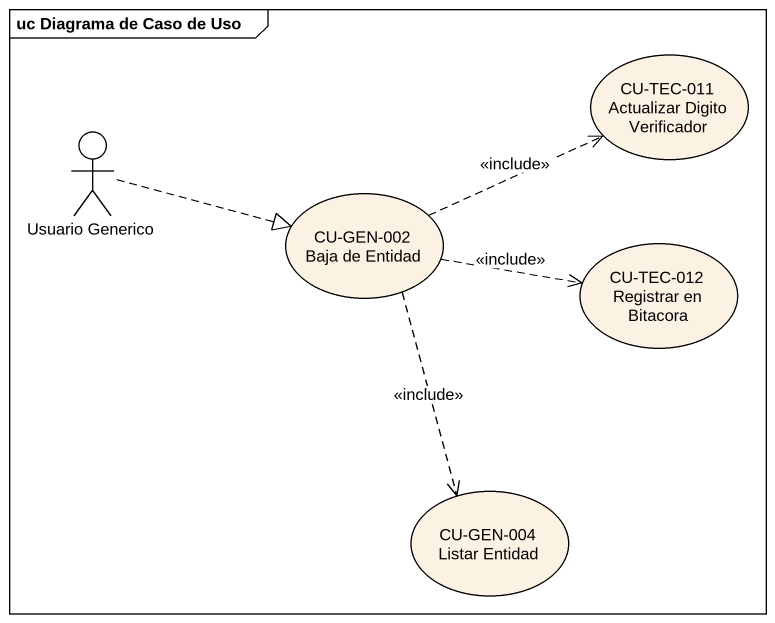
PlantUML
@startuml
mainframe uc Diagrama de Caso de Uso
usecase "CU-TEC-011 Actualizar Digito Verificador" as CU_TEC_011_Actualizar
actor "Usuario Generico" as Usuario_Generico
usecase "CU-GEN-002 Baja de Entidad" as CU_GEN_002_Baja_de_Entidad
usecase "CU-TEC-012 Registrar en Bitacora" as CU_TEC_012_Registrar_en
usecase "CU-GEN-004 Listar Entidad" as CU_GEN_004_Listar_Entidad
Usuario_Generico .right.|> CU_GEN_002_Baja_de_Entidad
CU_GEN_002_Baja_de_Entidad .right.> CU_TEC_011_Actualizar : <<include>>
CU_GEN_002_Baja_de_Entidad .right.> CU_TEC_012_Registrar_en : <<include>>
CU_GEN_002_Baja_de_Entidad ..> CU_GEN_004_Listar_Entidad : <<include>>
@enduml
